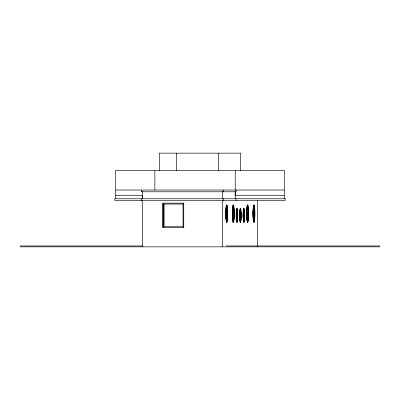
<?xml version="1.0" encoding="UTF-8"?>
<svg xmlns="http://www.w3.org/2000/svg" width="400" height="400" viewBox="0 0 400 400"><rect width="100%" height="100%" fill="white"/><g stroke="black" fill="none" stroke-linecap="round" stroke-linejoin="round"><path stroke-width="0.6" d="M142.31 191.2L142.31 198.775L142.31 195.28M284.29 170.635L284.29 198.775M115.73 170.635L284.27 170.635M115.73 190.035L284.27 190.035M115.73 195.28L142.435 195.28M234.93 195.28L284.27 195.28M183.86 203.145L162.87 203.145L162.87 227.615L183.86 227.615M183.08 204.02L163.86 204.02L163.86 226.745L183.08 226.745L182.99 204.02M20 245.97L142.875 245.97M226.145 245.97L380 245.97M20 246.845L380 246.845M115.71 170.635L115.71 198.775M257.69 200.025L257.69 246.845M240.68 170.635L240.68 153.155L159.32 153.155L159.32 170.635M236.1 190.035L236.1 191.785L141.35 191.785L141.35 190.035M236.015 198.775L236.015 200.525M235.365 191.2L235.365 195.28M235.22 170.635L235.22 190.035M235.22 191.2L235.22 198.775M223.44 190.035L223.44 191.785M223.44 198.775L223.44 200.525M222.655 191.2L222.655 198.775M222.655 200.025L222.655 246.845M218.71 153.155L218.71 170.635M183.74 203.145L183.74 227.615M176.645 153.155L176.645 170.635M163.95 204.02L163.905 226.745M162.99 203.145L162.99 227.615M154.875 170.635L154.875 190.035M142.31 200.025L142.31 246.845M141.35 198.775L141.35 200.525M253.265 211.06A6.99 0.7 -90 0 1 253.265 216.205M253.155 210.825A6.12 0.615 -90 0 1 253.155 216.445M246.93 211.71A6.99 0.7 -90 0 1 246.93 215.56M246.845 211.95A6.12 0.615 -90 0 1 246.845 215.315M232.6 211.06A6.99 0.7 -90 0 1 232.6 216.205M225.96 209.81A6.99 0.7 -90 0 1 225.96 217.46M225.85 209.78A6.12 0.615 -90 0 1 225.85 217.49M285.16 198.775L114.84 198.775L114.84 200.525L285.16 200.525L285.16 198.775M244.335 219.41A6.99 0.7 -90 0 0 243.825 208.42A6.99 0.7 -90 0 0 243.125 218.32A6.99 0.7 -90 0 0 244.335 219.41M244.19 218.4A5.245 0.525 -90 0 0 243.81 210.16A5.245 0.525 -90 0 0 243.285 217.585A5.245 0.525 -90 0 0 244.19 218.4M244.545 218.88A6.99 0.7 -90 0 0 243.935 208.39A6.99 0.7 -90 0 0 243.33 218.88A6.99 0.7 -90 0 0 244.545 218.88M244.365 218.4A5.245 0.525 -90 0 0 243.985 210.16A5.245 0.525 -90 0 0 243.46 217.585A5.245 0.525 -90 0 0 244.365 218.4M240.87 219.41A6.99 0.7 -90 0 0 240.36 208.42A6.99 0.7 -90 0 0 239.66 218.32A6.99 0.7 -90 0 0 240.87 219.41M240.73 218.4A5.245 0.525 -90 0 0 240.345 210.16A5.245 0.525 -90 0 0 239.82 217.585A5.245 0.525 -90 0 0 240.73 218.4M241.045 219.41A6.99 0.7 -90 0 0 240.535 208.42A6.99 0.7 -90 0 0 239.835 218.32A6.99 0.7 -90 0 0 241.045 219.41M240.9 218.4A5.245 0.525 -90 0 0 240.52 210.16A5.245 0.525 -90 0 0 239.995 217.585A5.245 0.525 -90 0 0 240.9 218.4M237.475 218.88A6.99 0.7 -90 0 0 236.865 208.39A6.99 0.7 -90 0 0 236.26 218.88A6.99 0.7 -90 0 0 237.475 218.88M237.295 218.4A5.245 0.525 -90 0 0 236.915 210.16A5.245 0.525 -90 0 0 236.39 217.585A5.245 0.525 -90 0 0 237.295 218.4M237.615 219.41A6.99 0.7 -90 0 0 237.105 208.42A6.99 0.7 -90 0 0 236.405 218.32A6.99 0.7 -90 0 0 237.615 219.41M237.47 218.4A5.245 0.525 -90 0 0 237.085 210.16A5.245 0.525 -90 0 0 236.56 217.585A5.245 0.525 -90 0 0 237.47 218.4M227.555 218.005A8.74 0.875 -90 0 0 226.8 204.895A8.74 0.875 -90 0 0 226.04 218.005A8.74 0.875 -90 0 0 227.555 218.005M227.37 217.66A6.99 0.7 -90 0 0 226.86 206.67A6.99 0.7 -90 0 0 226.16 216.57A6.99 0.7 -90 0 0 227.37 217.66M227.385 218.005A8.74 0.875 -90 0 0 226.625 204.895A8.74 0.875 -90 0 0 225.865 218.005A8.74 0.875 -90 0 0 227.385 218.005M227.23 217.13A6.99 0.7 -90 0 0 226.625 206.64A6.99 0.7 -90 0 0 226.015 217.13A6.99 0.7 -90 0 0 227.23 217.13M234.135 218.005A8.74 0.875 -90 0 0 233.375 204.895A8.74 0.875 -90 0 0 232.615 218.005A8.74 0.875 -90 0 0 234.135 218.005M233.98 217.13A6.99 0.7 -90 0 0 233.375 206.64A6.99 0.7 -90 0 0 232.765 217.13A6.99 0.7 -90 0 0 233.98 217.13M233.96 218.005A8.74 0.875 -90 0 0 233.2 204.895A8.74 0.875 -90 0 0 232.44 218.005A8.74 0.875 -90 0 0 233.96 218.005M233.775 217.66A6.99 0.7 -90 0 0 233.265 206.67A6.99 0.7 -90 0 0 232.565 216.57A6.99 0.7 -90 0 0 233.775 217.66M248.395 218.665A8.74 0.875 -90 0 0 247.76 204.93A8.74 0.875 -90 0 0 246.885 217.305A8.74 0.875 -90 0 0 248.395 218.665M248.255 217.66A6.99 0.7 -90 0 0 247.74 206.67A6.99 0.7 -90 0 0 247.045 216.57A6.99 0.7 -90 0 0 248.255 217.66M248.265 218.005A8.74 0.875 -90 0 0 247.505 204.895A8.74 0.875 -90 0 0 246.745 218.005A8.74 0.875 -90 0 0 248.265 218.005M248.08 217.13A6.99 0.7 -90 0 0 247.47 206.64A6.99 0.7 -90 0 0 246.865 217.13A6.99 0.7 -90 0 0 248.08 217.13M254.755 218.665A8.74 0.875 -90 0 0 254.115 204.93A8.74 0.875 -90 0 0 253.24 217.305A8.74 0.875 -90 0 0 254.755 218.665M254.61 217.66A6.99 0.7 -90 0 0 254.1 206.67A6.99 0.7 -90 0 0 253.4 216.57A6.99 0.7 -90 0 0 254.61 217.66M254.58 218.665A8.74 0.875 -90 0 0 253.94 204.93A8.74 0.875 -90 0 0 253.065 217.305A8.74 0.875 -90 0 0 254.58 218.665M254.435 217.66A6.99 0.7 -90 0 0 253.925 206.67A6.99 0.7 -90 0 0 253.225 216.57A6.99 0.7 -90 0 0 254.435 217.66M254.435 217.13A6.99 0.7 -90 0 0 253.83 206.64A6.99 0.7 -90 0 0 253.22 217.13A6.99 0.7 -90 0 0 254.435 217.13"/></g></svg>
